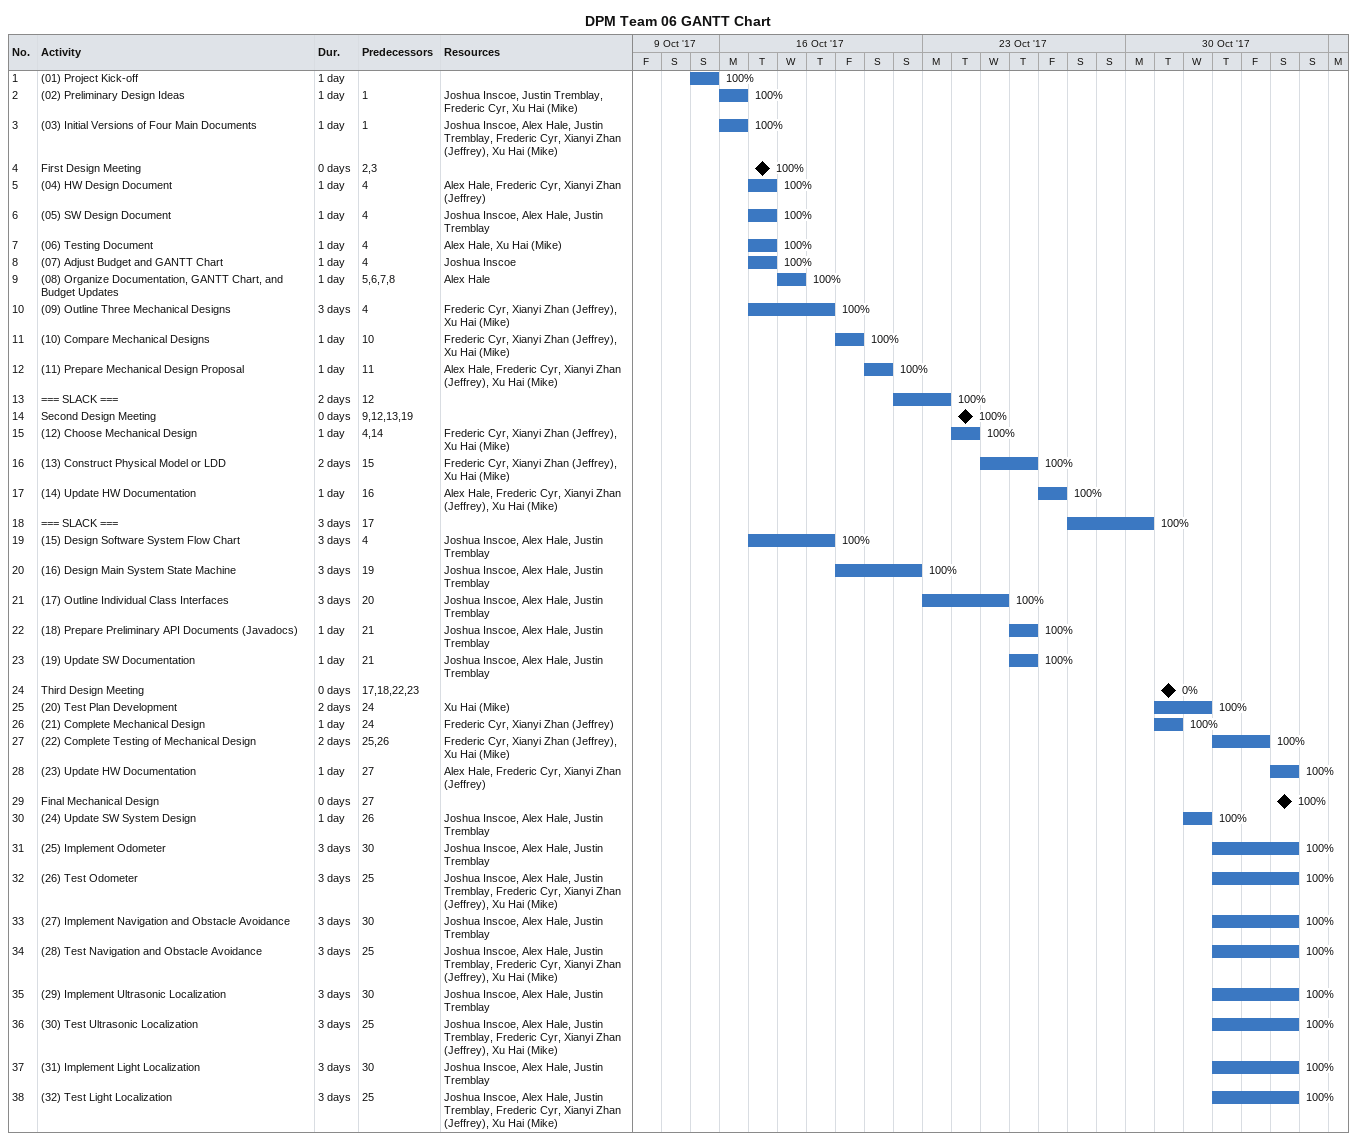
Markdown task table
DPM Team 06 GANTT Chart

| ID | Task | Duration | Start | Finish | Predecessors | Resources | % complete |
|---|---|---|---|---|---|---|---|
| 1 | (01) Project Kick-off | 1d | 2017-10-15 | 2017-10-15 |  |  | 100 |
| 2 | (02) Preliminary Design Ideas | 1d | 2017-10-16 | 2017-10-16 | 1 | Joshua Inscoe, Justin Tremblay, Frederic Cyr, Xu Hai (Mike) | 100 |
| 3 | (03) Initial Versions of Four Main Documents | 1d | 2017-10-16 | 2017-10-16 | 1 | Joshua Inscoe, Alex Hale, Justin Tremblay, Frederic Cyr, Xianyi Zhan (Jeffrey), Xu Hai (Mike) | 100 |
| 4 | First Design Meeting | 0d | 2017-10-17 | 2017-10-17 | 2, 3 |  | 100 |
| 5 | (04) HW Design Document | 1d | 2017-10-17 | 2017-10-17 | 4 | Alex Hale, Frederic Cyr, Xianyi Zhan (Jeffrey) | 100 |
| 6 | (05) SW Design Document | 1d | 2017-10-17 | 2017-10-17 | 4 | Joshua Inscoe, Alex Hale, Justin Tremblay | 100 |
| 7 | (06) Testing Document | 1d | 2017-10-17 | 2017-10-17 | 4 | Alex Hale, Xu Hai (Mike) | 100 |
| 8 | (07) Adjust Budget and GANTT Chart | 1d | 2017-10-17 | 2017-10-17 | 4 | Joshua Inscoe | 100 |
| 9 | (08) Organize Documentation, GANTT Chart, and Budget Updates | 1d | 2017-10-18 | 2017-10-18 | 5, 6, 7, 8 | Alex Hale | 100 |
| 10 | (09) Outline Three Mechanical Designs | 3d | 2017-10-17 | 2017-10-19 | 4 | Frederic Cyr, Xianyi Zhan (Jeffrey), Xu Hai (Mike) | 100 |
| 11 | (10) Compare Mechanical Designs | 1d | 2017-10-20 | 2017-10-20 | 10 | Frederic Cyr, Xianyi Zhan (Jeffrey), Xu Hai (Mike) | 100 |
| 12 | (11) Prepare Mechanical Design Proposal | 1d | 2017-10-21 | 2017-10-21 | 11 | Alex Hale, Frederic Cyr, Xianyi Zhan (Jeffrey), Xu Hai (Mike) | 100 |
| 13 | === SLACK === | 2d | 2017-10-22 | 2017-10-23 | 12 |  | 100 |
| 14 | Second Design Meeting | 0d | 2017-10-24 | 2017-10-24 | 9, 12, 13, 19 |  | 100 |
| 15 | (12) Choose Mechanical Design | 1d | 2017-10-24 | 2017-10-24 | 4, 14 | Frederic Cyr, Xianyi Zhan (Jeffrey), Xu Hai (Mike) | 100 |
| 16 | (13) Construct Physical Model or LDD | 2d | 2017-10-25 | 2017-10-26 | 15 | Frederic Cyr, Xianyi Zhan (Jeffrey), Xu Hai (Mike) | 100 |
| 17 | (14) Update HW Documentation | 1d | 2017-10-27 | 2017-10-27 | 16 | Alex Hale, Frederic Cyr, Xianyi Zhan (Jeffrey), Xu Hai (Mike) | 100 |
| 18 | === SLACK === | 3d | 2017-10-28 | 2017-10-30 | 17 |  | 100 |
| 19 | (15) Design Software System Flow Chart | 3d | 2017-10-17 | 2017-10-19 | 4 | Joshua Inscoe, Alex Hale, Justin Tremblay | 100 |
| 20 | (16) Design Main System State Machine | 3d | 2017-10-20 | 2017-10-22 | 19 | Joshua Inscoe, Alex Hale, Justin Tremblay | 100 |
| 21 | (17) Outline Individual Class Interfaces | 3d | 2017-10-23 | 2017-10-25 | 20 | Joshua Inscoe, Alex Hale, Justin Tremblay | 100 |
| 22 | (18) Prepare Preliminary API Documents (Javadocs) | 1d | 2017-10-26 | 2017-10-26 | 21 | Joshua Inscoe, Alex Hale, Justin Tremblay | 100 |
| 23 | (19) Update SW Documentation | 1d | 2017-10-26 | 2017-10-26 | 21 | Joshua Inscoe, Alex Hale, Justin Tremblay | 100 |
| 24 | Third Design Meeting | 0d | 2017-10-31 | 2017-10-31 | 17, 18, 22, 23 |  | 0 |
| 25 | (20) Test Plan Development | 2d | 2017-10-31 | 2017-11-01 | 24 | Xu Hai (Mike) | 100 |
| 26 | (21) Complete Mechanical Design | 1d | 2017-10-31 | 2017-10-31 | 24 | Frederic Cyr, Xianyi Zhan (Jeffrey) | 100 |
| 27 | (22) Complete Testing of Mechanical Design | 2d | 2017-11-02 | 2017-11-03 | 25, 26 | Frederic Cyr, Xianyi Zhan (Jeffrey), Xu Hai (Mike) | 100 |
| 28 | (23) Update HW Documentation | 1d | 2017-11-04 | 2017-11-04 | 27 | Alex Hale, Frederic Cyr, Xianyi Zhan (Jeffrey) | 100 |
| 29 | Final Mechanical Design | 0d | 2017-11-04 | 2017-11-04 | 27 |  | 100 |
| 30 | (24) Update SW System Design | 1d | 2017-11-01 | 2017-11-01 | 26 | Joshua Inscoe, Alex Hale, Justin Tremblay | 100 |
| 31 | (25) Implement Odometer | 3d | 2017-11-02 | 2017-11-04 | 30 | Joshua Inscoe, Alex Hale, Justin Tremblay | 100 |
| 32 | (26) Test Odometer | 3d | 2017-11-02 | 2017-11-04 | 25 | Joshua Inscoe, Alex Hale, Justin Tremblay, Frederic Cyr, Xianyi Zhan (Jeffrey), Xu Hai (Mike) | 100 |
| 33 | (27) Implement Navigation and Obstacle Avoidance | 3d | 2017-11-02 | 2017-11-04 | 30 | Joshua Inscoe, Alex Hale, Justin Tremblay | 100 |
| 34 | (28) Test Navigation and Obstacle Avoidance | 3d | 2017-11-02 | 2017-11-04 | 25 | Joshua Inscoe, Alex Hale, Justin Tremblay, Frederic Cyr, Xianyi Zhan (Jeffrey), Xu Hai (Mike) | 100 |
| 35 | (29) Implement Ultrasonic Localization | 3d | 2017-11-02 | 2017-11-04 | 30 | Joshua Inscoe, Alex Hale, Justin Tremblay | 100 |
| 36 | (30) Test Ultrasonic Localization | 3d | 2017-11-02 | 2017-11-04 | 25 | Joshua Inscoe, Alex Hale, Justin Tremblay, Frederic Cyr, Xianyi Zhan (Jeffrey), Xu Hai (Mike) | 100 |
| 37 | (31) Implement Light Localization | 3d | 2017-11-02 | 2017-11-04 | 30 | Joshua Inscoe, Alex Hale, Justin Tremblay | 100 |
| 38 | (32) Test Light Localization | 3d | 2017-11-02 | 2017-11-04 | 25 | Joshua Inscoe, Alex Hale, Justin Tremblay, Frederic Cyr, Xianyi Zhan (Jeffrey), Xu Hai (Mike) | 100 |
